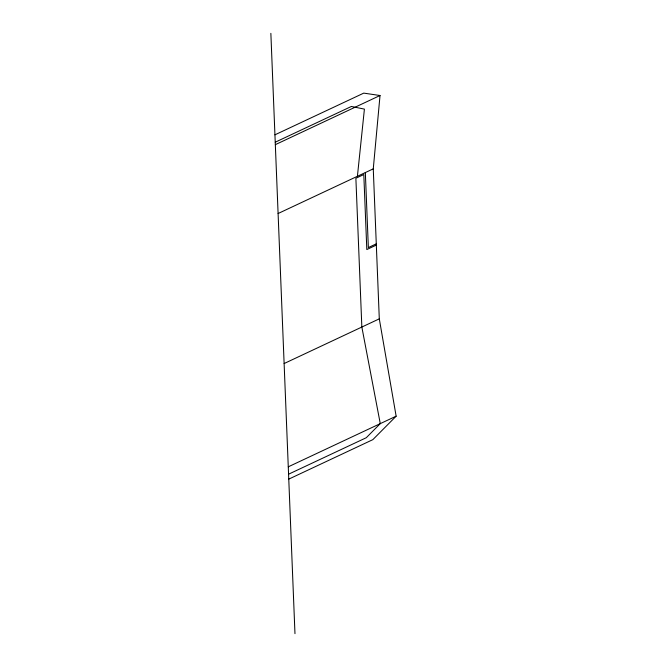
<?xml version="1.0" encoding="UTF-8"?>
<svg xmlns="http://www.w3.org/2000/svg" width="667" height="667" viewBox="0 0 667 667"><rect width="100%" height="100%" fill="white"/><g stroke="black" fill="none" stroke-linecap="round" stroke-linejoin="round"><path stroke-width="1" d="M288.769 479.123L372.836 439.653L396.14 416.183L379.298 318.851L373.27 168.843L380.023 95.514L363.765 93.122L274.937 134.826M357.412 176.288L364.407 109.113L351.376 106.462L275.238 142.204M275.338 144.664L380.023 95.514M278.097 213.523L373.27 168.843M376.288 243.847L368.351 247.574L365.341 172.561M376.338 245.081L366.817 249.55L363.807 174.537L355.878 178.264L361.847 327.047L380.273 423.628L366.291 437.71L288.569 474.204M284.125 363.54L379.298 318.851M288.277 466.825L396.14 416.183M270.86 33.35L294.972 633.65"/></g></svg>
